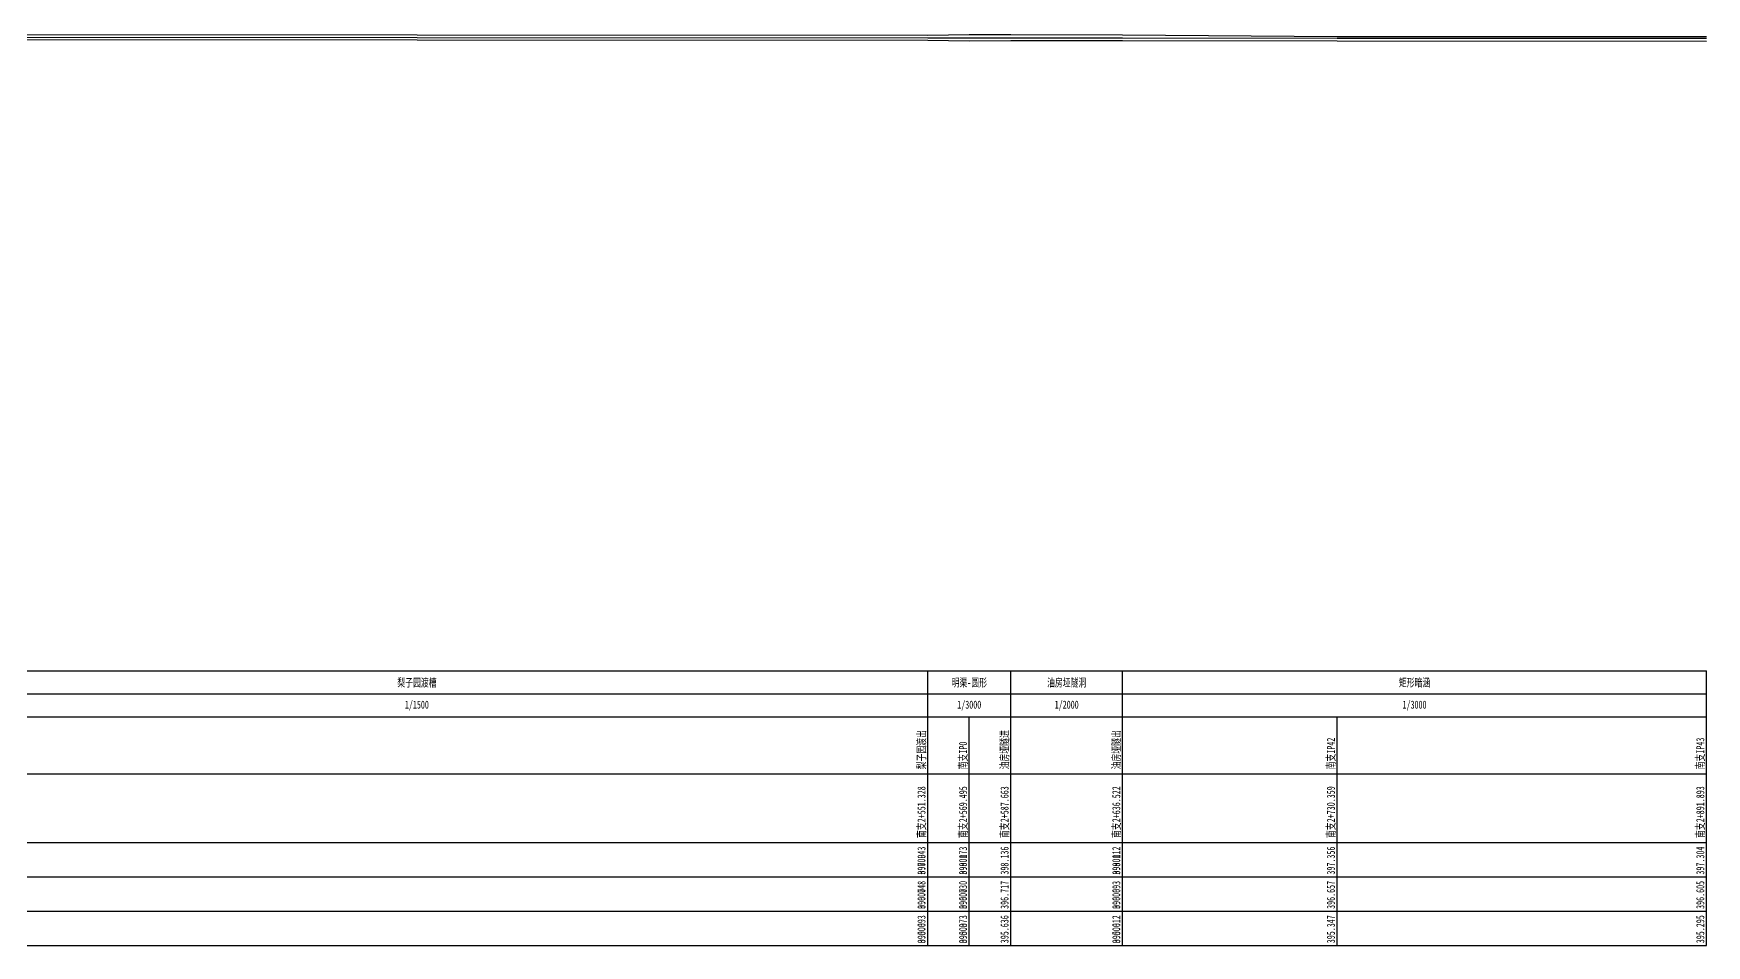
# Model space of a CAD drawing. Header units: metres. Extents: x -40 to 2892, y -553 to 402.
# Drawn here: x 2160 to 2892, y 0 to 399 of the extents above; entities that cross this region are included whole.
import ezdxf
from ezdxf.enums import TextEntityAlignment as Align

# ---------------------------------------------------------------- set-up
doc = ezdxf.new("R2010")
doc.units = ezdxf.units.M
for name, color, linetype in [('纵断面_文字标注', 7, 'Continuous'), ('纵断面_渠底高程线', 3, 'Continuous'), ('纵断面_渠顶高程线', 1, 'Continuous'), ('纵断面_表格线框', 7, 'Continuous'), ('纵断面_设计水位线', 5, 'Continuous')]:
    doc.layers.add(name, color=color, linetype=linetype)
doc.styles.get("Standard").update_dxf_attribs({"font": '', "width": 0.7})
doc.styles.get('Standard').set_extended_font_data('仿宋')

msp = doc.modelspace()

# ---------------------------------------------------------------- linework, layer by layer
at = {"layer": '纵断面_渠底高程线'}
msp.add_lwpolyline([(1358.11, 396.01), (1630.31, 396.04), (1801.62, 395.95), (1953.08, 395.8), (2104.54, 395.99), (2551.33, 395.69), (2569.5, 395.37), (2587.66, 395.64), (2636.52, 395.61), (2730.36, 395.35), (2891.89, 395.29)], dxfattribs=at)
at = {"layer": '纵断面_渠顶高程线'}
msp.add_lwpolyline([(1358.11, 398.61), (1630.31, 398.64), (1801.62, 398.55), (1953.08, 398.6), (2104.54, 398.24), (2551.33, 397.94), (2569.5, 398.17), (2587.66, 398.14), (2636.52, 398.11), (2730.36, 397.36), (2891.89, 397.3)], dxfattribs=at)
at = {"layer": '纵断面_表格线框'}
for p, q in [((0, 120), (2891.89, 120)), ((2551.33, 0), (2551.33, 120)), ((2587.66, 0), (2587.66, 120)), ((2636.52, 0), (2636.52, 120)), ((2891.89, 0), (2891.89, 120)), ((0, 110), (2891.89, 110)), ((0, 100), (2891.89, 100)), ((2551.33, 0), (2551.33, 100)), ((2569.5, 0), (2569.5, 100)), ((2569.5, 0), (2569.5, 100)), ((2636.52, 0), (2636.52, 100)), ((2730.36, 0), (2730.36, 100)), ((0, 75), (2891.89, 75)), ((0, 45), (2891.89, 45)), ((0, 30), (2891.89, 30)), ((0, 15), (2891.89, 15)), ((0, 0), (2891.89, 0))]:
    msp.add_line(p, q, dxfattribs=at)
at = {"layer": '纵断面_设计水位线'}
msp.add_lwpolyline([(1389.6, 397.41), (1630.31, 397.29), (1801.62, 397.21), (1953.08, 397.15), (2104.54, 397.05), (2551.33, 396.75), (2569.5, 396.73), (2587.66, 396.72), (2636.52, 396.69), (2730.36, 396.66), (2891.89, 396.6)], dxfattribs=at)

# ---------------------------------------------------------------- texts
at = {"layer": '纵断面_文字标注', "width": 0.7}
for s, p in [('梨子园渡槽', (2327.94, 115)), ('明渠-圆形', (2569.5, 115)), ('油房垭隧洞', (2612.09, 115)), ('矩形暗涵', (2764.21, 115)), ('1/1500', (2327.94, 105)), ('1/3000', (2569.5, 105)), ('1/2000', (2612.09, 105)), ('1/3000', (2764.21, 105))]:
    msp.add_text(s, height=3.5, dxfattribs=at).set_placement(p, align=Align.MIDDLE)
for s, p in [('梨子园渡出', (2550.33, 77)), ('南支IP0', (2568.5, 77)), ('油房垭隧进', (2586.66, 77)), ('油房垭隧出', (2635.52, 77)), ('南支IP42', (2729.36, 77)), ('南支IP43', (2890.89, 77)), ('南支2+551.328', (2550.33, 47)), ('南支2+551.328', (2550.33, 47)), ('南支2+569.495', (2568.5, 47)), ('南支2+569.495', (2568.5, 47)), ('南支2+587.663', (2586.66, 47)), ('南支2+636.522', (2635.52, 47)), ('南支2+636.522', (2635.52, 47)), ('南支2+730.359', (2729.36, 47)), ('南支2+891.893', (2890.89, 47)), ('397.943', (2550.33, 31)), ('0.000', (2550.33, 31)), ('398.173', (2568.5, 31)), ('0.000', (2568.5, 31)), ('398.136', (2586.66, 31)), ('398.112', (2635.52, 31)), ('0.000', (2635.52, 31)), ('397.356', (2729.36, 31)), ('397.304', (2890.89, 31)), ('396.748', (2550.33, 16)), ('0.000', (2550.33, 16)), ('396.730', (2568.5, 16)), ('0.000', (2568.5, 16)), ('396.717', (2586.66, 16)), ('396.693', (2635.52, 16)), ('0.000', (2635.52, 16)), ('396.657', (2729.36, 16)), ('396.605', (2890.89, 16)), ('395.693', (2550.33, 1)), ('0.000', (2550.33, 1)), ('395.373', (2568.5, 1)), ('0.000', (2568.5, 1)), ('395.636', (2586.66, 1)), ('395.612', (2635.52, 1)), ('0.000', (2635.52, 1)), ('395.347', (2729.36, 1)), ('395.295', (2890.89, 1))]:
    msp.add_text(s, height=3.5, rotation=90, dxfattribs=at).set_placement(p)

doc.saveas('drawing.dxf')
